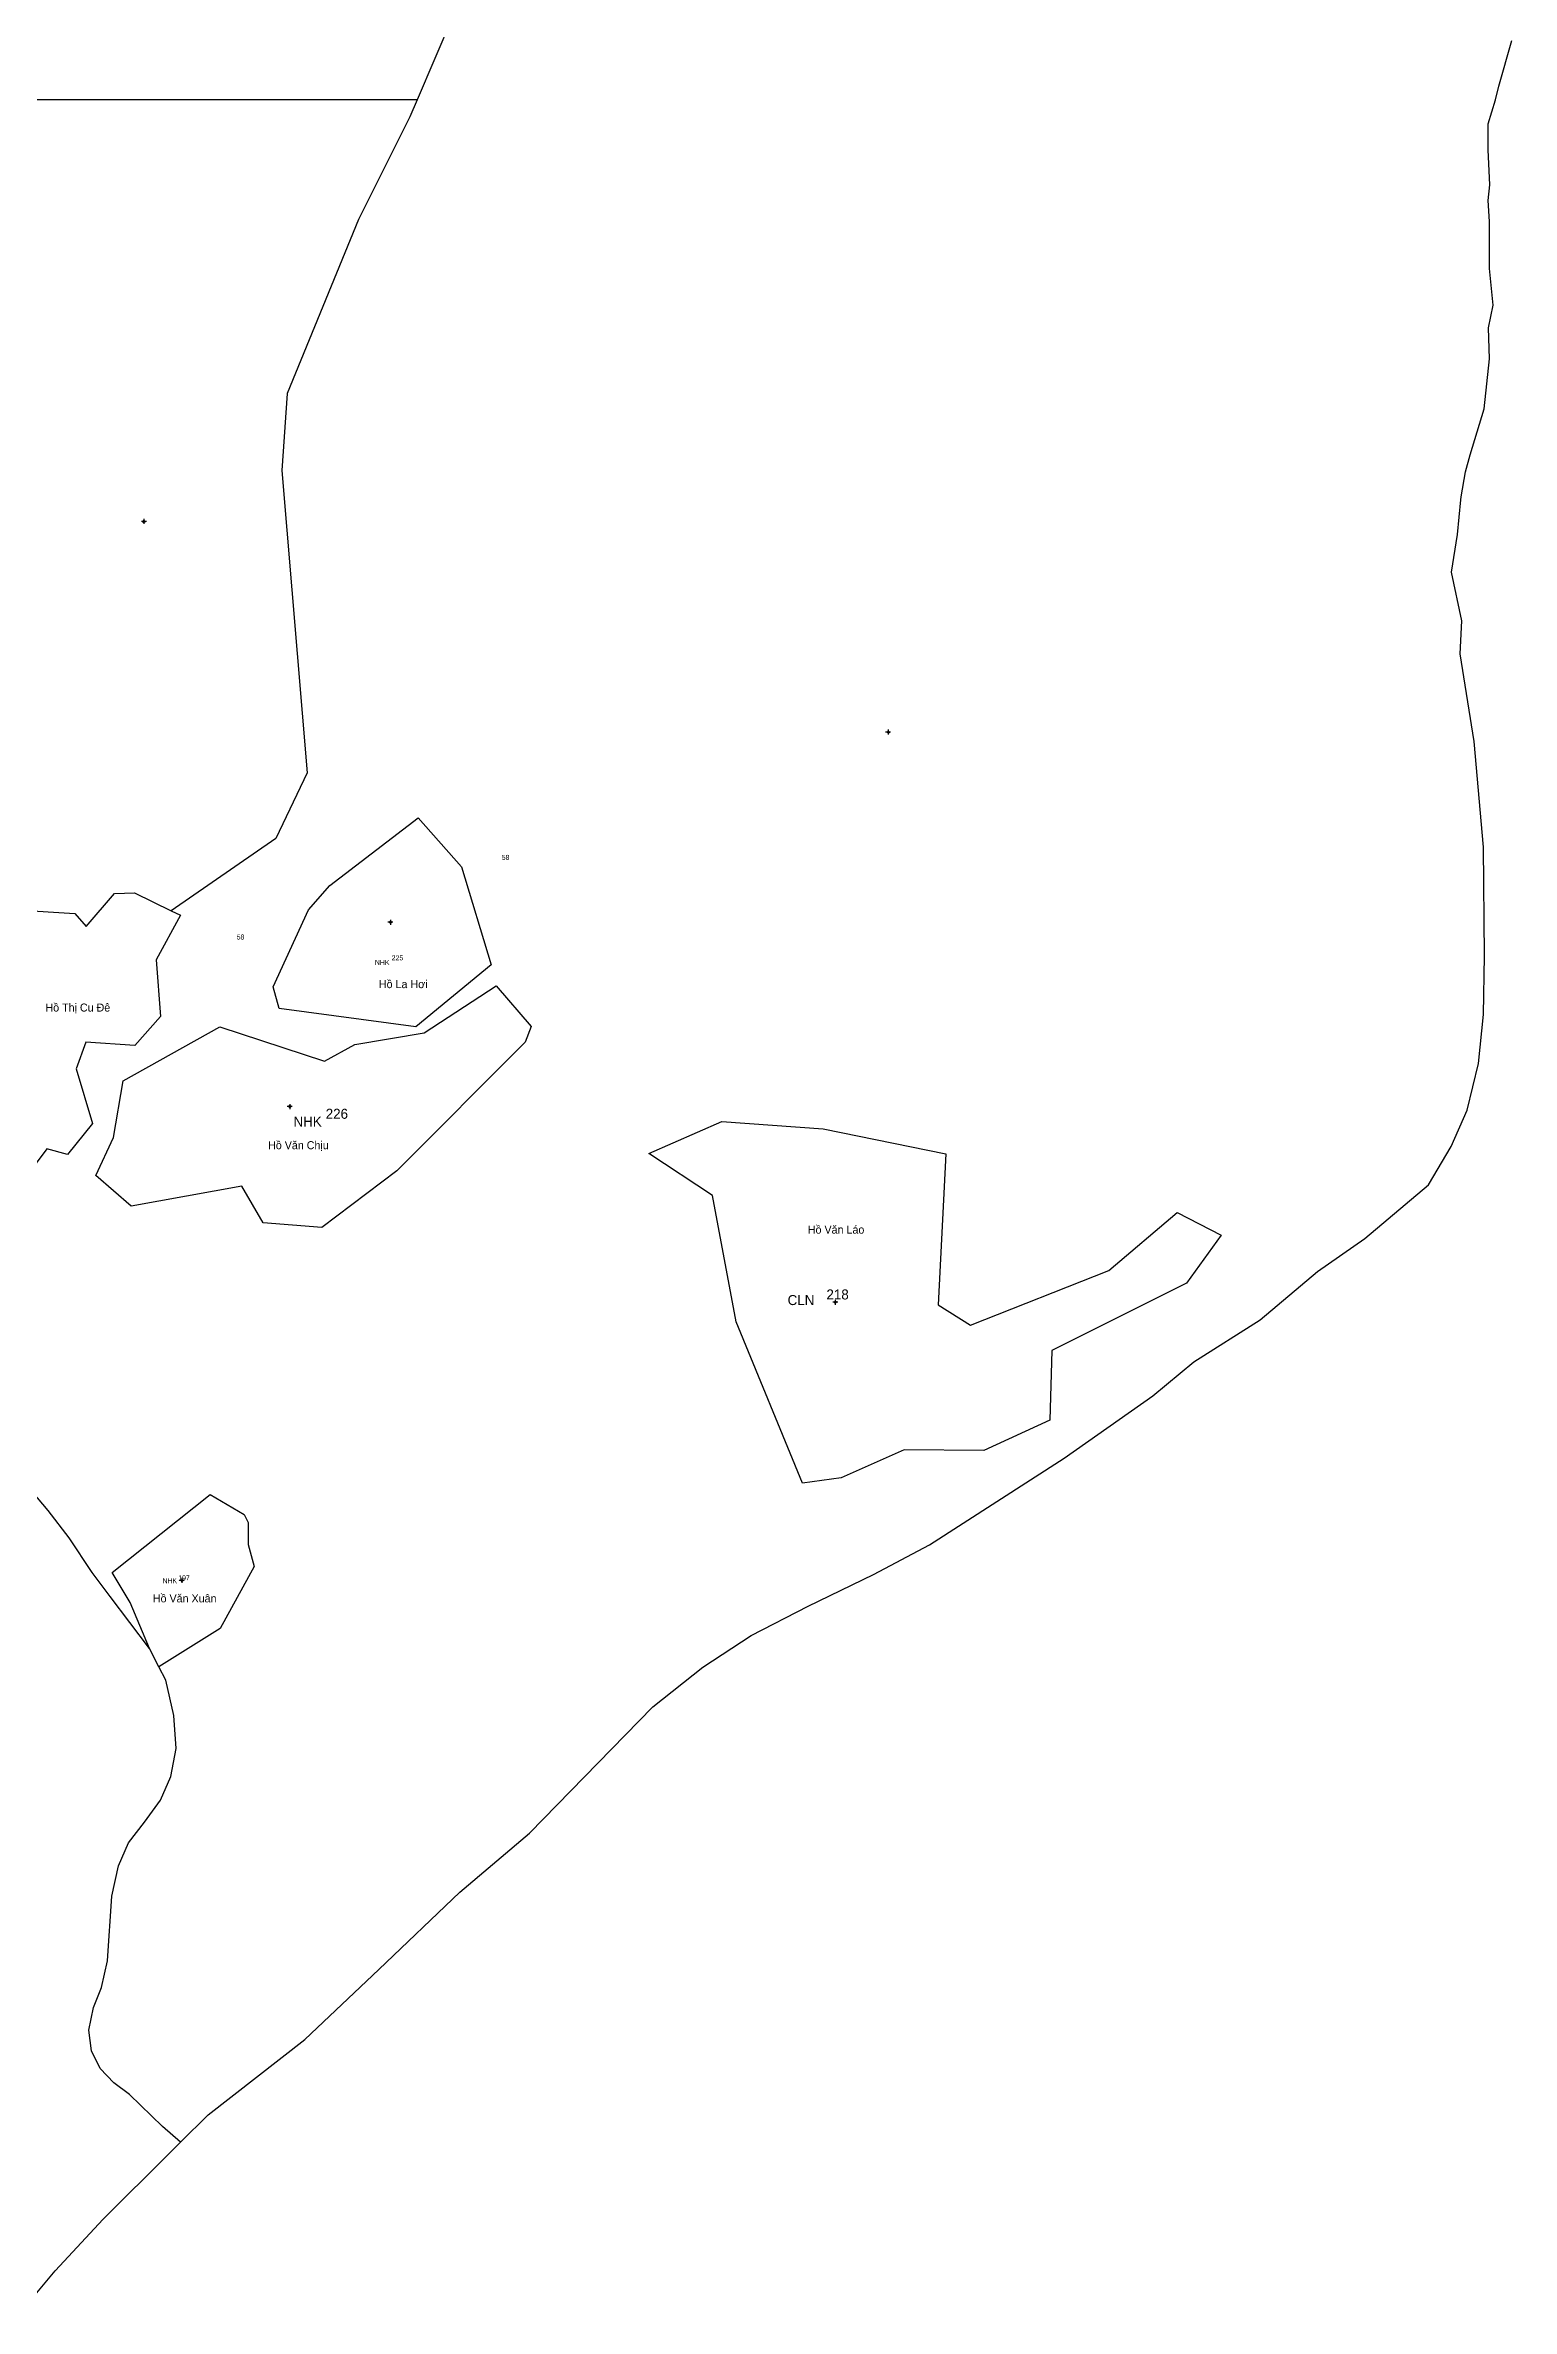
# Model space of a CAD drawing. Extents: x 549296 to 555555, y 1816545 to 1819816.
# Drawn here: x 554794 to 555527, y 1816896 to 1818027 of the extents above; entities that cross this region are included whole.
import ezdxf

# ---------------------------------------------------------------- set-up
doc = ezdxf.new("R2010")
doc.units = 0
for name, color, linetype in [('Level 10', 7, 'Continuous'), ('Level 11', 7, 'Continuous'), ('Level 13', 7, 'Continuous'), ('Level 14', 7, 'Continuous'), ('Level 20', 7, 'Continuous')]:
    doc.layers.add(name, color=color, linetype=linetype)

msp = doc.modelspace()

# ---------------------------------------------------------------- linework, layer by layer
at = {"layer": 'Level 10'}
for points in [[(554907.4, 1817556.6), (554925.1, 1817595.1), (554935.8, 1817607.3), (554980, 1817641.2), (555001.6, 1817616.7), (555016.4, 1817567.7), (554978.8, 1817536.7), (554910.4, 1817545.9), (554907.4, 1817556.6)], [(554742.2, 1817473.2), (554755.3, 1817490.2), (554750.6, 1817503.5), (554768.7, 1817540.6), (554768.2, 1817578.6), (554768.1, 1817583.8), (554779.1, 1817595.2), (554808.3, 1817593.3), (554813.9, 1817586.8), (554828.2, 1817603.3), (554838.2, 1817603.7), (554856.5, 1817594.6), (554861.1, 1817592.4), (554848.9, 1817570.1), (554851.2, 1817541.9), (554838.3, 1817527.3), (554813.8, 1817529), (554808.9, 1817515.6), (554817.2, 1817488.3), (554804.6, 1817472.9), (554794.3, 1817475.7), (554771.8, 1817445.5), (554742.2, 1817473.2)], [(554818.8, 1817462.3), (554827.7, 1817481.3), (554832.4, 1817509.6), (554880.8, 1817536.7), (554933.1, 1817519.5), (554948.3, 1817527.9), (554983, 1817533.7), (555018.9, 1817557.1), (555036.4, 1817536.8), (555033.4, 1817529), (554969.2, 1817464.7), (554931.8, 1817436.4), (554902.5, 1817438.7), (554891.8, 1817457.1), (554836.5, 1817447), (554818.8, 1817462.3)], [(555095.3, 1817473.3), (555131.7, 1817489.3), (555182.4, 1817485.7), (555243.7, 1817473.2), (555239.8, 1817397.7), (555256, 1817387.5), (555325.2, 1817414.8), (555359.3, 1817443.9), (555381.3, 1817432.6), (555364, 1817408.6), (555296.7, 1817374.9), (555295.7, 1817340), (555262.6, 1817324.9), (555222.9, 1817325.3), (555191.3, 1817311.2), (555172.1, 1817308.6), (555138.9, 1817389.2), (555127, 1817452.4), (555095.3, 1817473.3)], [(554827, 1817264), (554876, 1817303), (554893, 1817293), (554895, 1817289), (554895, 1817278), (554898, 1817267), (554881, 1817236), (554850.3, 1817216.8), (554845.7, 1817226), (554836, 1817249), (554827, 1817264)]]:
    msp.add_lwpolyline(points, dxfattribs=at)
at = {"layer": 'Level 11'}
for p, q in [((554842.2, 1817789.3), (554841.6, 1817789.3)), ((554842.8, 1817789.9), (554842.2, 1817789.3)), ((554842.2, 1817789.3), (554842.8, 1817788.7)), ((554842.8, 1817790.6), (554842.8, 1817789.9)), ((554843.4, 1817789.3), (554842.8, 1817789.9)), ((554842.8, 1817788.7), (554843.4, 1817789.3)), ((554842.8, 1817788.7), (554842.8, 1817788.1)), ((554844.1, 1817789.3), (554843.4, 1817789.3)), ((555214.9, 1817685.3), (555214.9, 1817684.6)), ((555214.3, 1817684), (555213.6, 1817684)), ((555214.9, 1817684.6), (555214.3, 1817684)), ((555214.3, 1817684), (555214.9, 1817683.4)), ((555215.5, 1817684), (555214.9, 1817684.6)), ((555214.9, 1817683.4), (555215.5, 1817684)), ((555214.9, 1817683.4), (555214.9, 1817682.8)), ((555216.1, 1817684), (555215.5, 1817684)), ((554965.5, 1817588.9), (554964.8, 1817588.9)), ((554966.1, 1817589.6), (554965.5, 1817588.9)), ((554965.5, 1817588.9), (554966.1, 1817588.3)), ((554966.1, 1817590.2), (554966.1, 1817589.6)), ((554966.7, 1817588.9), (554966.1, 1817589.6)), ((554966.1, 1817588.3), (554966.7, 1817588.9)), ((554966.1, 1817588.3), (554966.1, 1817587.7)), ((554967.3, 1817588.9), (554966.7, 1817588.9)), ((554915.1, 1817496.8), (554914.5, 1817496.8)), ((554915.7, 1817497.4), (554915.1, 1817496.8)), ((554915.1, 1817496.8), (554915.7, 1817496.1)), ((554915.7, 1817498), (554915.7, 1817497.4)), ((554916.4, 1817496.8), (554915.7, 1817497.4)), ((554915.7, 1817496.1), (554916.4, 1817496.8)), ((554915.7, 1817496.1), (554915.7, 1817495.5)), ((554917, 1817496.8), (554916.4, 1817496.8)), ((555187.8, 1817399), (555187.2, 1817399)), ((555188.4, 1817399.6), (555187.8, 1817399)), ((555187.8, 1817399), (555188.4, 1817398.4)), ((555188.4, 1817400.2), (555188.4, 1817399.6)), ((555189.1, 1817399), (555188.4, 1817399.6)), ((555188.4, 1817398.4), (555189.1, 1817399)), ((555188.4, 1817398.4), (555188.4, 1817397.7)), ((555189.7, 1817399), (555189.1, 1817399)), ((554861.2, 1817259.9), (554860.5, 1817259.9)), ((554861.8, 1817260.5), (554861.2, 1817259.9)), ((554861.2, 1817259.9), (554861.8, 1817259.3)), ((554861.8, 1817261.2), (554861.8, 1817260.5)), ((554862.4, 1817259.9), (554861.8, 1817260.5)), ((554861.8, 1817259.3), (554862.4, 1817259.9)), ((554861.8, 1817259.3), (554861.8, 1817258.7)), ((554863, 1817259.9), (554862.4, 1817259.9))]:
    msp.add_line(p, q, dxfattribs=at)
for centre in [(554842.8, 1817789.3), (555214.9, 1817684), (554966.1, 1817588.9), (554915.7, 1817496.8), (555188.4, 1817399), (554861.8, 1817259.9)]:
    msp.add_circle(centre, 0.15, dxfattribs=at)
at = {"layer": 'Level 20'}
for points in [[(554953.5, 1818201.2), (555005.7, 1818129.7), (555022.8, 1818088.3), (555022.8, 1818079.8), (554997.1, 1818041.3), (554979.4, 1818000)], [(554861.1, 1816979.2), (554874.9, 1816992.8), (554923.3, 1817030.5), (554960.3, 1817065.6), (555000.7, 1817104.2), (555035.5, 1817133.7), (555097.2, 1817196.8), (555122.2, 1817216.6), (555146.3, 1817232.4), (555174.9, 1817247.1), (555207.6, 1817262.9), (555235.6, 1817277.7), (555302.8, 1817321), (555347.1, 1817352.3), (555367.7, 1817369.2), (555400.8, 1817390.2), (555429.4, 1817414.3), (555453.1, 1817430.8), (555484.9, 1817457.7), (555496.2, 1817476.9), (555504.2, 1817495), (555509.9, 1817518.3), (555512.4, 1817542.8), (555513, 1817572.2), (555512.5, 1817626.4), (555507.8, 1817679.2), (555500.8, 1817723.1), (555501.6, 1817739.6), (555496.4, 1817763.9), (555499.5, 1817782.7), (555501.1, 1817800), (555501.2, 1817801.5), (555503.5, 1817814.1), (555505.8, 1817822.6), (555512.7, 1817845.5), (555515.5, 1817870.6), (555514.9, 1817886), (555517.2, 1817897.4), (555515.5, 1817915.7), (555515.5, 1817939.1), (555514.7, 1817949.6), (555515.6, 1817957.5), (555514.7, 1817974.9), (555514.7, 1817988), (555518.5, 1818000), (555520.1, 1818006.8), (555526.6, 1818029.6)], [(554979.4, 1818000), (554048.9, 1818000)], [(554979.4, 1818000), (554975.8, 1817991.4), (554950.1, 1817940.1), (554914.5, 1817853.2), (554911.7, 1817814.7), (554924.5, 1817663.6), (554908.8, 1817630.8), (554856.5, 1817594.6)], [(554845.7, 1817226), (554825.9, 1817251.9), (554816.9, 1817264), (554805.4, 1817281.2), (554795, 1817294.9), (554782.5, 1817309.8)], [(554861.1, 1816979.2), (554852.2, 1816987), (554835.7, 1817003), (554827.8, 1817008.9), (554821, 1817016.1), (554816.6, 1817024.8), (554815.3, 1817035.2), (554817.6, 1817046.6), (554821.6, 1817056.5), (554824.6, 1817069.9), (554826.8, 1817102.2), (554830.1, 1817117.4), (554835.1, 1817128.8), (554843.2, 1817139.2), (554851.2, 1817150.1), (554856.3, 1817162), (554859, 1817175.9), (554857.8, 1817192.4), (554853.8, 1817210.2), (554850.3, 1817216.8)], [(554782.6, 1816896), (554798.5, 1816914.9), (554822.4, 1816940.7), (554855.4, 1816973.5), (554861.1, 1816979.2)]]:
    msp.add_lwpolyline(points, dxfattribs=at)

# ---------------------------------------------------------------- texts
at = {"layer": 'Level 11'}
for s, p in [('Hồ La Hơi', (554960.3, 1817556)), ('Hồ Thị Cu Đê', (554793.6, 1817544.3)), ('Hồ Văn Chịu', (554904.9, 1817475.5)), ('Hồ Văn Láo', (555174.7, 1817433.3)), ('Hồ Văn Xuân', (554847.3, 1817249))]:
    msp.add_text(s, height=4, dxfattribs=at).set_placement(p)
at = {"layer": 'Level 13'}
for s, height, p in [('NHK', 2.5, (554958.3, 1817567.6)), ('NHK', 5, (554917.6, 1817486.8)), ('CLN', 5, (555164.6, 1817397.6)), ('NHK', 2.5, (554852.1, 1817258.6))]:
    msp.add_text(s, height=height, dxfattribs=at).set_placement(p)
at = {"layer": 'Level 14'}
for s, height, p in [('58', 2.5, (555021.7, 1817620.1)), ('58', 2.5, (554889.2, 1817580.3)), ('225', 2.5, (554966.7, 1817569.9)), ('226', 5, (554933.7, 1817490.7)), ('218', 5, (555184, 1817400.4)), ('197', 2.5, (554860, 1817260))]:
    msp.add_text(s, height=height, dxfattribs=at).set_placement(p)

doc.saveas('drawing.dxf')
